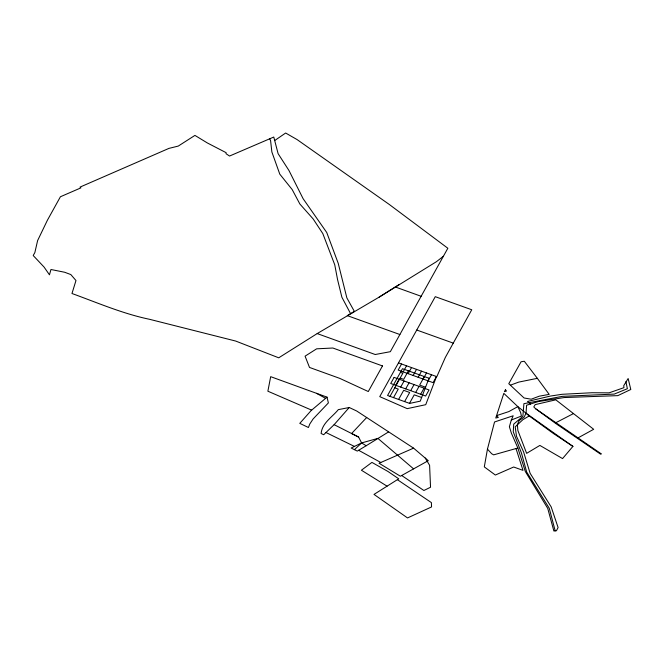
<?xml version="1.0" encoding="UTF-8"?>
<svg xmlns="http://www.w3.org/2000/svg" width="664" height="664" viewBox="0 0 664 664"><rect width="100%" height="100%" fill="white"/><g stroke="black" fill="none" stroke-linecap="round" stroke-linejoin="round"><path stroke-width="1" d="M572.924 446.399L553.361 433.467L529.191 415.946L522.9 419.673L515.206 426.869L516.484 436.223L523.614 451.96L530.121 473.308L551.178 506.906L558.092 527.531L556.424 530.768L553.859 530.976L547.742 508.4L525.299 471.465L517.87 448.017L511.38 433.16L509.388 426.744L511.305 420.022L521.406 416.062L520.659 412.585L517.829 406.617L508.873 411.572L496.539 415.639L498.307 417.44L495.767 418.029L503.818 393.37L517.829 406.617L526.046 413.216L572.924 446.399L562.557 458.583L539.874 445.419L526.635 453.354L517.87 430.479L517.372 424.678L519.165 420.544L524.12 417.166L526.046 413.216L526.585 405.223L538.205 401.587L564.201 397.553L617.802 395.636L630.8 389.486L628.136 378.522L623.753 385.651L623.944 387.668L609.062 392.839L592.039 392.739L562.051 394.3L550.431 396.059L527.523 401.454L530.561 404.102M511.305 420.022L513.181 415.772L494.547 421.972L487.451 449.121L484.305 466.883L495.352 475.042L513.67 467.008L523 470.361L516.011 448.549M398.508 362.901L436.837 376.654L445.353 357.398L471.755 309.764L435.269 296.675L379.75 396.632L407.206 408.642L425.732 404.691L436.497 376.529L433.102 382.647L398.168 370.089L401.554 363.996M395.702 385.278L399.089 379.185M403.156 371.882L406.542 365.789M390.025 396.366L402.857 373.251L400.425 372.379M393.52 397.62L398.259 389.096L394.765 387.834M408.41 370.844L403.679 379.351L400.176 378.09M400.699 387.07L404.086 380.987M408.144 373.674L411.539 367.582M398.599 399.446L403.687 390.316L409.671 392.466L404.592 401.604M405.687 388.863L409.074 382.779M413.141 375.467L416.527 369.375M410.676 390.656L414.062 384.572M418.129 377.26L421.515 371.176M409.489 403.363L414.228 394.831L421.64 397.495M424.379 376.579L419.648 385.087L425.574 387.22M415.672 392.457L419.059 386.365M423.117 379.053L426.512 372.969M420.661 394.25L424.047 388.158M428.114 380.846L431.5 374.762M349.222 407.505L338.325 409.638C332.241 417.108 322.106 422.985 321.11 433.509L323.692 434.729L334.125 424.669L349.222 407.505L356.668 410.991L413.589 448.142L428.272 460.683L400.392 476.221L379.061 463.248L413.589 448.142M366.727 417.465L351.613 433.509L358.61 437.061L361.598 442.929L366.179 445.735L388.623 431.882M361.598 442.929L351.156 448.026L354.435 449.669L361.598 442.929L377.907 438.389L413.622 468.892M327.028 397.138L328.381 402.923L313.109 418.967L309.797 423.989L308.42 427.508L299.779 423.358L311.084 410.618L327.028 397.138L270.68 376.671L267.874 391.204L311.648 410.136M443.378 256.296L436.414 261.699L379.119 297.148L317.193 333.577L278.731 357.813L235.662 341.047L149.45 319.276C122.624 313.674 97.591 302.801 71.978 293.505L75.978 280.532L70.824 274.564L64.682 272.265L50.954 269.501L49.468 274.83L44.056 267.053L33.2 255.516L34.86 252.561L37.607 240.6L47.385 220.265L60.416 196.751L80.917 187.862L80.02 187.099L168.93 148.387L178.267 146.08L194.934 135.398L207.4 142.984L226.167 152.695L226.026 153.708L229.553 156.04L273.776 137.041L278.108 153.666L288.956 170.49L303.108 198.685L326.729 232.491L338.25 263.409L346.857 297.887L354.36 311.391L347.264 315.616L399.894 334.523M274.73 140.519L285.644 133.024L297.074 139.573L389.303 204.479L447.843 248.253L390.341 351.688L375.218 354.518L317.193 333.577M379.119 297.148L399.413 284.383M387.07 486.172L361.407 470.22L371.931 462.401L387.95 471.465L398.74 478.81L374.006 494.406L407.53 517.937L431.559 506.939L431.384 502.598L397.396 479.665M366.179 445.735L357.29 451.097L354.435 449.669M578.294 437.734L593.674 429.293L555.801 399.828L535.217 404.617L533.798 406.932L535.558 408.7L555.536 423.35L600.522 454.118L601.368 453.927L535.558 408.7M555.984 422.628L573.522 413.564M510.558 385.112L518.775 382.091L537.342 378.331L549.194 394.391L539.259 396.184L531.192 399.213L524.062 397.977L508.782 383.709L521.074 361.78L524.303 361.257L537.342 378.331M517.87 448.017L493.667 454.857L491.709 453.769L487.451 449.121M395.296 286.981L421.142 296.285M416.76 330.033L453.271 343.122M325.982 432.521L354.443 446.424M334.125 424.669L358.61 437.061M358.635 450.283L380.804 462.493M316.496 393.312L325.667 398.383M401.678 475.499L423.889 490.497L430.538 487.26L429.6 465.315L425.234 457.994M526.046 413.216L529.191 415.946M350.575 313.649L341.869 297.198L337.586 279.702L334.739 264.77L322.812 233.579L313.167 218.962L299.854 203.989L292.193 189.58L279.785 174.142L271.866 151.973L270.613 140.826L269.733 138.776M555.187 530.868L549.244 508.217L526.701 472.054L521.456 453.039L513.255 431.799L513.729 424.122L522.883 416.311L523.913 403.679L562.25 396.366L614.217 394.101L627.38 388.714L625.903 381.642M429.002 378.239L420.246 401.156L409.647 403.413L387.568 395.487L402.467 368.703L429.002 378.239M505.445 389.768L504.383 391.694L506.491 391.054L505.445 389.768M382.481 365.93L368.288 391.536L339.752 378.372L309.507 367.441L305.075 356.161L316.645 348.824L332.855 348.019L382.481 365.93M394.101 377.393L390.714 383.485L425.649 396.043L429.035 389.951L394.101 377.393"/></g></svg>
